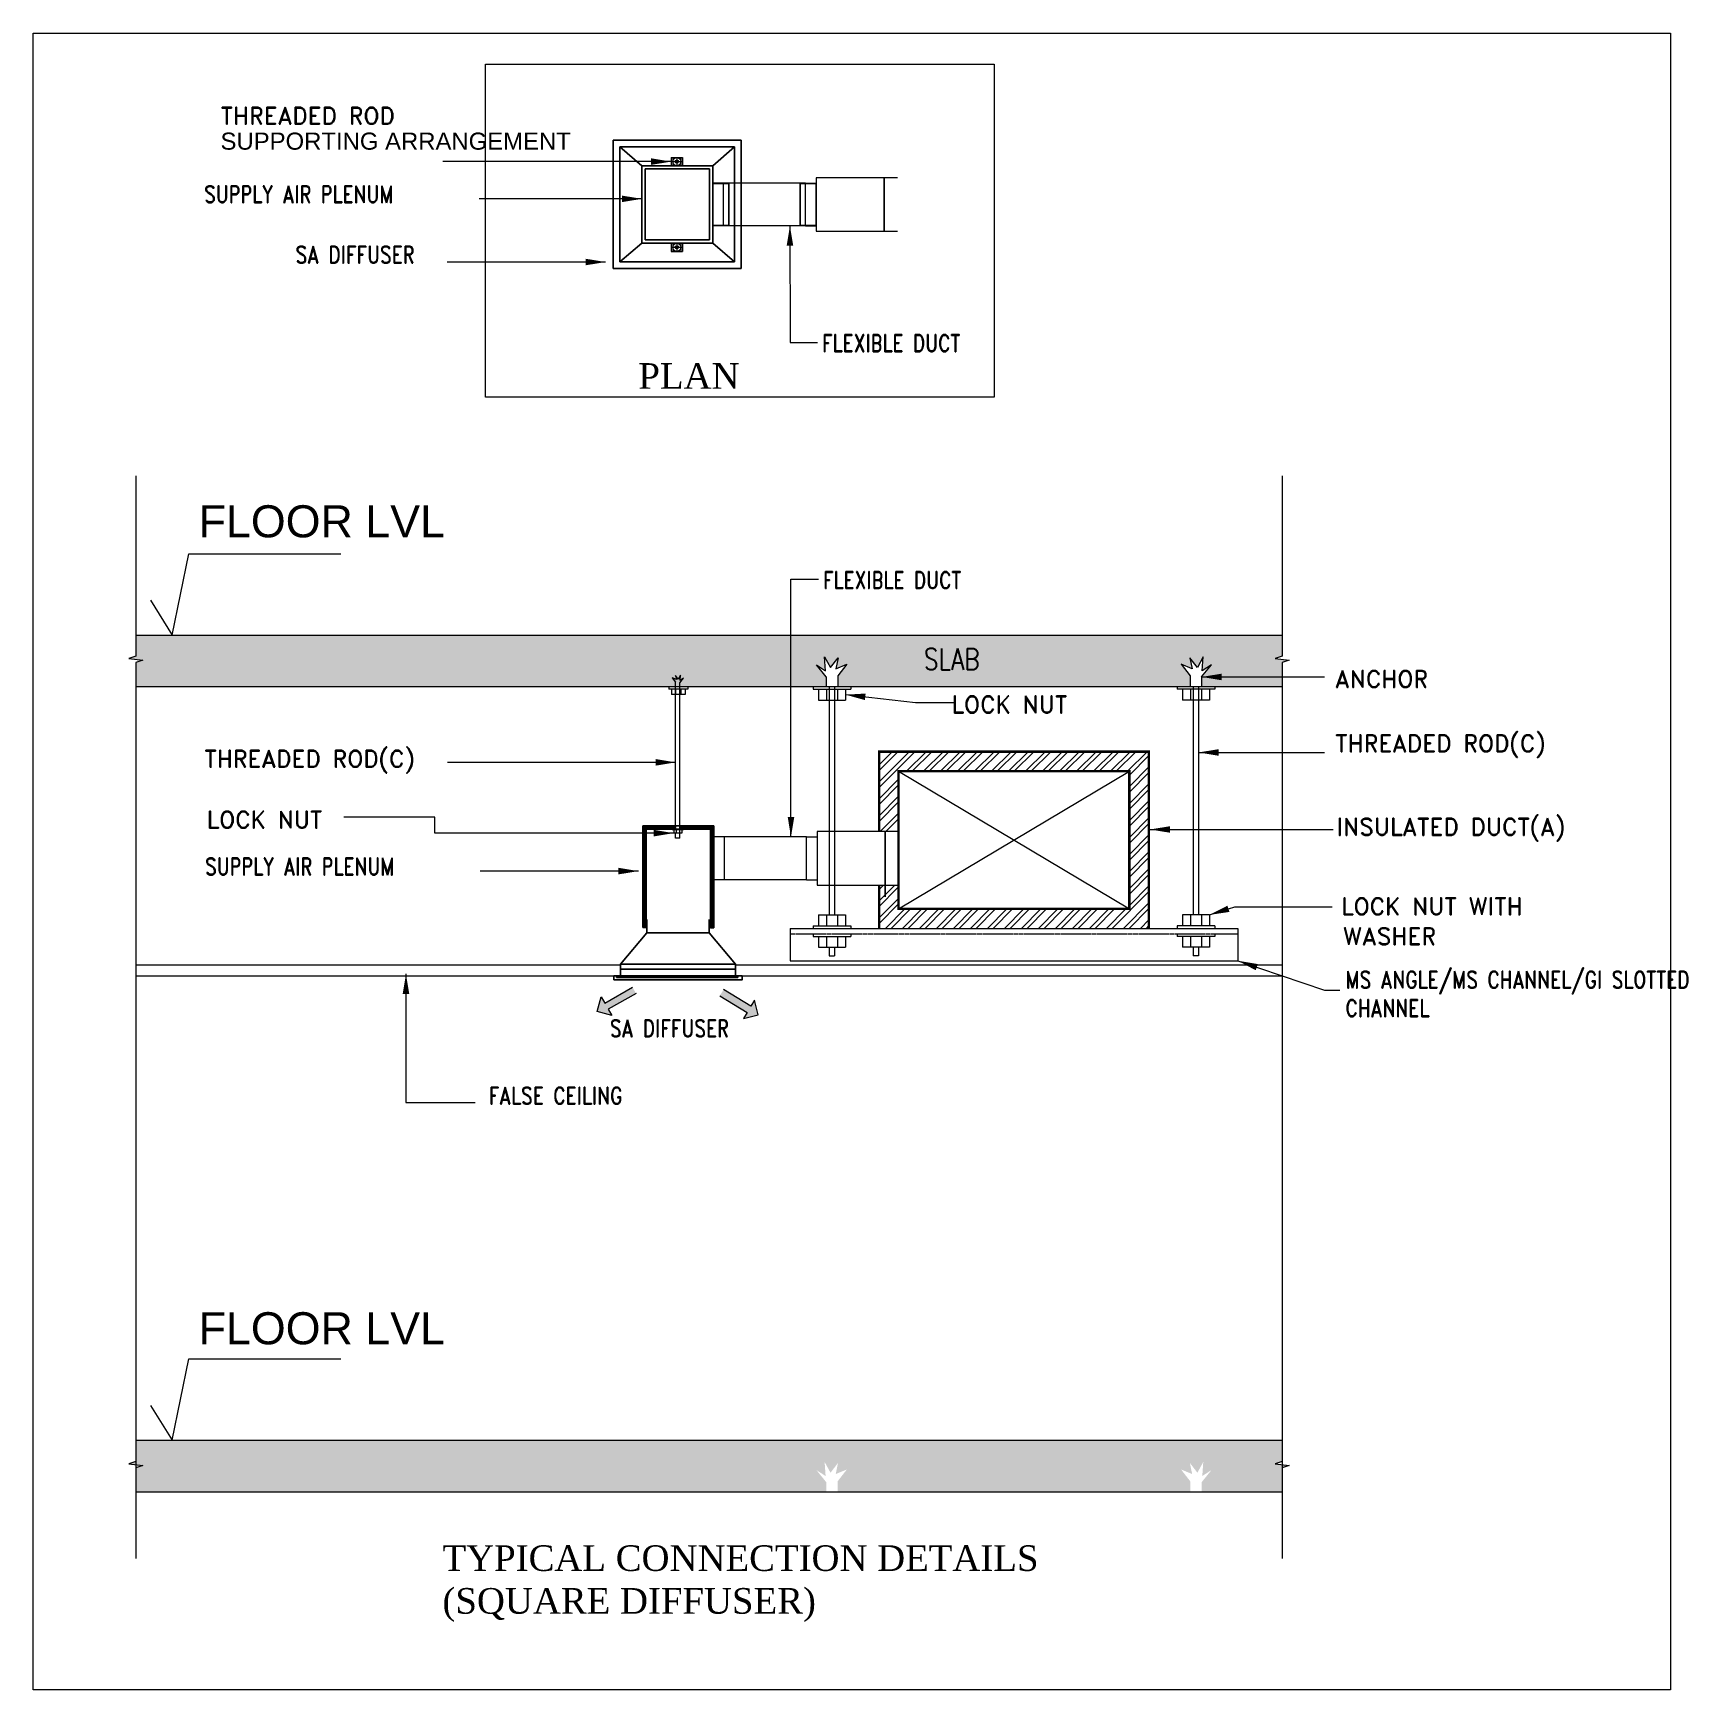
# Model space of a CAD drawing. Header units: millimetres. Extents: x -330573 to 5697, y 22061 to 198972.
# Drawn here: x -278507 to -263989, y 87928 to 102463 of the extents above; entities that cross this region are included whole.
import ezdxf

# ---------------------------------------------------------------- set-up
doc = ezdxf.new("R2010")
doc.units = ezdxf.units.MM
doc.linetypes.add('HIDDEN2', pattern=[0.1875, 0.125, -0.0625])
for name, color, linetype, lineweight in [('000-VOLTAS TITLE BLOCK', 8, 'Continuous', 0), ('01. VL-AC-SA', 8, 'Continuous', 0), ('1-GRILLE', 8, 'Continuous', 0), ('L-WALL', 8, 'Continuous', 0), ('VL-AC-FLEXIBLE DUCT', 4, 'ZIGZAG', 5), ('VL-AC-SA', 6, 'Continuous', 5), ('VL-AC-SAT', 72, 'Continuous', 25), ('VL-AC-STD', 7, 'Continuous', 5), ('VL-TITLE BLOCK', 7, 'Continuous', 15), ('VOLTAS TITLE BLOCK', 7, 'Continuous', 0)]:
    doc.layers.add(name, color=color, linetype=linetype, lineweight=lineweight)
doc.styles.add('ARIAL', font='times.ttf')
doc.styles.add('ROMAND', font='romand.shx', dxfattribs={"width": 0.8})
doc.styles.add('ROMANS', font='romans.shx', dxfattribs={"height": 200})
doc.styles.get("Standard").update_dxf_attribs({"font": 'arial.ttf'})
doc.styles.add('VL-ROMANS', font='romans.shx', dxfattribs={"width": 0.8})
doc.linetypes.add('ZIGZAG', pattern='A,0.0001,-0.2,[131,ltypeshp.shx,S=0.2,R=0,X=-0.2,Y=0],-0.4,[131,ltypeshp.shx,S=0.2,R=180,X=0.2,Y=0],-0.2', length=0.8001)
doc.dimstyles.new('EDC-DIM', dxfattribs={"dimscale": 100, "dimtxt": 1.8, "dimasz": 1.75, "dimexe": 0.1, "dimexo": 0.1, "dimgap": 0.75, "dimtad": 1, "dimdec": 0, "dimrnd": 5, "dimzin": 0, "dimdsep": 46, "dimtxsty": 'ROMANS', "dimcen": 1, "dimdle": 50, "dimclrd": 20, "dimclre": 20, "dimclrt": 7, "dimazin": 0, "dimtfac": 1, "dimtdec": 0, "dimtmove": 0, "dimatfit": 3, "dimfxl": 1.5, "dimtolj": 1, "dimtzin": 0, "dimlwd": -1, "dimlwe": -1, "dimarcsym": 0})

# ---------------------------------------------------------------- blocks, each defined once
blk = doc.blocks.new('*U289')
for p, q in [((76.1, 812.2), (76.1, 862.2)), ((276.1, 812.2), (276.1, 862.2)), ((76.1, 428.2), (76.1, 378.2)), ((276.1, 428.2), (276.1, 378.2))]:
    blk.add_line(p, q)
at = {"linetype": 'ZIGZAG'}
for p, q in [((76.1, 812.2), (76.1, 428.2)), ((276.1, 812.2), (276.1, 428.2))]:
    blk.add_line(p, q, dxfattribs=at)
at = {"linetype": 'Continuous'}
for p, q in [((76.1, 812.2), (276.1, 812.2)), ((76.1, 428.2), (276.1, 428.2))]:
    blk.add_line(p, q, dxfattribs=at)
blk = doc.blocks.new('*U290')
for p, q in [((76.1, 812.2), (76.1, 862.2)), ((276.1, 812.2), (276.1, 862.2)), ((76.1, 428.2), (76.1, 378.2)), ((276.1, 428.2), (276.1, 378.2))]:
    blk.add_line(p, q)
at = {"linetype": 'ZIGZAG'}
for p, q in [((76.1, 812.2), (76.1, 428.2)), ((276.1, 812.2), (276.1, 428.2))]:
    blk.add_line(p, q, dxfattribs=at)
at = {"linetype": 'Continuous'}
for p, q in [((76.1, 812.2), (276.1, 812.2)), ((76.1, 428.2), (276.1, 428.2))]:
    blk.add_line(p, q, dxfattribs=at)

msp = doc.modelspace()

# ---------------------------------------------------------------- hatches: boundary and pattern name
at = {"layer": '01. VL-AC-SA'}
h = msp.add_hatch(dxfattribs=at)
h.set_pattern_fill('ANSI32', color=14, scale=281.249838, style=0)
h.set_pattern_definition([(45, (-7251679.05, 5932212.8), (-74.5776255, 74.5776255), []), (45, (-7251629.33, 5932212.8), (-74.5776255, 74.5776255), [])])
h.paths.add_polyline_path([(-270923.6, 94989.2), (-271085.3, 94989.2), (-271085.3, 94608.9), (-268718.6, 94608.9), (-268718.6, 96159.1), (-271085.3, 96159.1), (-271085.3, 95457.9), (-270914.7, 95457.9), (-270914.7, 95988.5), (-268889.2, 95988.5), (-268889.2, 94779.4), (-270914.7, 94779.4)])
at = {"layer": '1-GRILLE'}
h = msp.add_hatch(color=30, dxfattribs=at)
h.set_gradient(color1=(255, 127, 0), rotation=180, tint=1)
h.paths.add_polyline_path([(-273558.1, 93880.1), (-273523.4, 94007.6), (-273492.8, 93954.1), (-273249.5, 94093.5), (-273217.9, 94038.3), (-273461.2, 93898.9), (-273430.5, 93845.4)])
h = msp.add_hatch(color=30, dxfattribs=at)
h.set_gradient(color1=(255, 127, 0), rotation=180, tint=1)
h.paths.add_polyline_path([(-272146.5, 93850.8), (-272177.8, 93979.2), (-272209.9, 93926.5), (-272449.5, 94072.1), (-272482.5, 94017.7), (-272242.9, 93872.2), (-272274.9, 93819.5)])
at = {"layer": 'L-WALL'}
h = msp.add_hatch(dxfattribs=at)
h.set_pattern_fill('AR-CONC', color=256, scale=56.249968, style=0)
h.set_pattern_definition([(50, (-7251679.05, 5931671.78), (403.458621, -35.298056), [42.187476, -464.062234]), (355, (-7251679.05, 5931671.8), (-78.04758, 423.107832), [33.74998, -371.249787]), (100.4514, (-7251645.43, 5931668.84), (325.41134, 387.80952), [35.853836, -394.392212]), (46.1842, (-7251679.05, 5931784.3), (600.322745, -93.104392), [63.281214, -696.09335]), (96.6356, (-7251629, 5931776.5), (525.74747, 547.940988), [53.780756, -591.588223]), (351.1842, (-7251679.05, 5931784.3), (525.747042, 547.9414), [50.62497, -556.87468]), (21, (-7251622.8, 5931756.15), (335.760024, -226.472996), [42.187476, -464.062234]), (326, (-7251622.8, 5931756.15), (136.864796, 407.896666), [33.74998, -371.249787]), (71.4514, (-7251594.8, 5931737.3), (472.624957, 181.4233), [35.853836, -394.392212]), (37.5, (-7251679.05, 5931671.78), (6.8399147, 187.2526852), [0, -366.7497894, 0, -376.8747836, 0, -372.656036]), (7.5, (-7251679.05, 5931671.78), (147.97653, 221.8564605), [0, -214.8748766, 0, -358.312294, 0, -142.0311684]), (327.5, (-7251804.48, 5931671.78), (300.274948, -12.687108), [0, -140.624919, 0, -438.749748, 0, -582.1871657]), (317.5, (-7251860.73, 5931671.78), (328.042032, 56.30902), [0, -182.812395, 0, -291.374833, 0, -413.437263])])
h.paths.add_polyline_path([(-268355.6, 96730.3), (-268355.6, 96823.2), (-268435.9, 96926.3), (-268338.4, 96886.2), (-268358.5, 96983.7), (-268292.5, 96897.7), (-268240.9, 96992.3), (-268249.5, 96869), (-268169.2, 96920.6), (-268255.3, 96814.6), (-268255.3, 96730.3), (-267550, 96730.3), (-267550, 96940.3), (-267488.5, 96961.3), (-267550, 96968.2), (-267611.4, 96975.1), (-267550, 96996.1), (-267550, 97182.3), (-277606, 97182.3), (-277606, 96996.1), (-277667.4, 96975.1), (-277606, 96968.2), (-277544.6, 96961.3), (-277606, 96940.3), (-277606, 96730.3), (-271548.6, 96730.3), (-271548.6, 96814.6), (-271634.6, 96920.6), (-271554.4, 96869), (-271563, 96992.3), (-271511.4, 96897.7), (-271445.4, 96983.7), (-271465.5, 96886.2), (-271368, 96926.3), (-271448.3, 96823.2), (-271448.3, 96730.3)])
h = msp.add_hatch(dxfattribs=at)
h.set_pattern_fill('AR-CONC', color=256, scale=56.249968, style=0)
h.set_pattern_definition([(50, (-7251679.05, 5924607.3), (403.458621, -35.298056), [42.187476, -464.062234]), (355, (-7251679.05, 5924607.3), (-78.04758, 423.107832), [33.74998, -371.249787]), (100.4514, (-7251645.43, 5924604.36), (325.41134, 387.80952), [35.853836, -394.392212]), (46.1842, (-7251679.05, 5924719.8), (600.322745, -93.104392), [63.281214, -696.09335]), (96.6356, (-7251629, 5924712.04), (525.74747, 547.940988), [53.780756, -591.588223]), (351.1842, (-7251679.05, 5924719.8), (525.747042, 547.9414), [50.62497, -556.87468]), (21, (-7251622.8, 5924691.68), (335.760024, -226.472996), [42.187476, -464.062234]), (326, (-7251622.8, 5924691.68), (136.864796, 407.896666), [33.74998, -371.249787]), (71.4514, (-7251594.8, 5924672.8), (472.624957, 181.4233), [35.853836, -394.392212]), (37.5, (-7251679.05, 5924607.3), (6.8399147, 187.2526852), [0, -366.7497894, 0, -376.8747836, 0, -372.656036]), (7.5, (-7251679.05, 5924607.3), (147.97653, 221.8564605), [0, -214.8748766, 0, -358.312294, 0, -142.0311684]), (327.5, (-7251804.48, 5924607.3), (300.274948, -12.687108), [0, -140.624919, 0, -438.749748, 0, -582.1871657]), (317.5, (-7251860.73, 5924607.3), (328.042032, 56.30902), [0, -182.812395, 0, -291.374833, 0, -413.437263])])
h.paths.add_polyline_path([(-268435.9, 89861.9), (-268338.4, 89821.7), (-268358.5, 89919.2), (-268292.5, 89833.2), (-268240.9, 89927.8), (-268249.5, 89804.5), (-268169.2, 89856.1), (-268255.3, 89750.1), (-268255.3, 89665.8), (-267550, 89665.8), (-267550, 89875.8), (-267488.5, 89896.8), (-267550, 89903.7), (-267611.4, 89910.6), (-267550, 89931.6), (-267550, 90117.8), (-277606, 90117.8), (-277606, 89931.6), (-277667.4, 89910.6), (-277606, 89903.7), (-277544.6, 89896.8), (-277606, 89875.8), (-277606, 89665.8), (-271548.6, 89665.8), (-271548.6, 89750.1), (-271634.6, 89856.1), (-271554.4, 89804.5), (-271563, 89927.8), (-271511.4, 89833.2), (-271445.4, 89919.2), (-271465.5, 89821.7), (-271368, 89861.9), (-271448.3, 89758.7), (-271448.3, 89665.8), (-268355.6, 89665.8), (-268355.6, 89758.7)])
at = {"layer": 'VL-AC-SA', "lineweight": -3}
h = msp.add_hatch(dxfattribs=at)
h.set_pattern_fill('ANSI37', color=14, scale=0.75, style=0)
h.set_pattern_definition([(45, (-478403.7725, 78866.4219), (-1.683797056, 1.683797056), []), (135, (-478403.7725, 78866.4219), (-1.683797056, -1.683797056), [])])
h.paths.add_polyline_path([(-272536.2, 95508.1), (-272832.6, 95508.5), (-272832.6, 95480.5), (-272564.7, 95480.5), (-272564.7, 94614.8), (-272536.2, 94614.8)])
h.paths.add_polyline_path([(-272870.1, 95508.6), (-273158.6, 95509), (-273158.6, 94615.8), (-273130.1, 94615.8), (-273130.1, 95480.5), (-272870.1, 95480.5)])

# ---------------------------------------------------------------- linework, layer by layer
at = {"layer": '000-VOLTAS TITLE BLOCK', "color": 7}
msp.add_lwpolyline([(-278507.3, 102462.9), (-264141.9, 102462.9), (-264141.9, 87928.2), (-278507.3, 87928.2)], close=True, dxfattribs=at)
at = {"layer": '01. VL-AC-SA', "color": 14, "const_width": 21.3}
for points in [[(-271085.3, 95457.9), (-271085.3, 96159.1), (-268718.6, 96159.1), (-268718.6, 94608.9)], [(-271085.3, 94608.9), (-271085.3, 94989.2)]]:
    msp.add_lwpolyline(points, dxfattribs=at)
at = {"layer": '1-GRILLE', "color": 0, "linetype": 'Continuous'}
for p, q in [((-273492.8, 93954.1), (-273249.5, 94093.5)), ((-272209.9, 93926.5), (-272449.5, 94072.1)), ((-273558.1, 93880.1), (-273523.4, 94007.6)), ((-273523.4, 94007.6), (-273492.8, 93954.1)), ((-273217.9, 94038.3), (-273461.2, 93898.9)), ((-273461.2, 93898.9), (-273430.5, 93845.4)), ((-272482.5, 94017.7), (-272242.9, 93872.2)), ((-272177.8, 93979.2), (-272209.9, 93926.5)), ((-272146.5, 93850.8), (-272177.8, 93979.2)), ((-273430.5, 93845.4), (-273558.1, 93880.1)), ((-272242.9, 93872.2), (-272274.9, 93819.5)), ((-272274.9, 93819.5), (-272146.5, 93850.8))]:
    msp.add_line(p, q, dxfattribs=at)
at = {"layer": 'L-WALL'}
for p, q in [((-277286.8, 97182.3), (-277140.8, 97896.2)), ((-277140.8, 97896.2), (-275807.5, 97896.2)), ((-277478, 97488.9), (-277286.8, 97182.3)), ((-277606, 97182.3), (-267550, 97182.3)), ((-277606, 96730.3), (-267550, 96730.3)), ((-277286.8, 90117.8), (-277140.8, 90831.7)), ((-277140.8, 90831.7), (-275807.5, 90831.7)), ((-277478, 90424.4), (-277286.8, 90117.8)), ((-277606, 90117.8), (-267550, 90117.8)), ((-277606, 89665.8), (-267550, 89665.8))]:
    msp.add_line(p, q, dxfattribs=at)
at = {"layer": 'L-WALL', "color": 4}
for p, q in [((-277606, 94287.6), (-273352.7, 94287.6)), ((-277606, 94193.9), (-267550, 94193.9)), ((-272344.5, 94287.6), (-267550, 94287.6))]:
    msp.add_line(p, q, dxfattribs=at)
at = {"layer": 'L-WALL'}
msp.add_lwpolyline([(-274539.4, 102190.4), (-270075, 102190.4), (-270075, 99269.8), (-274539.4, 99269.8)], close=True, dxfattribs=at)
for points in [[(-277606, 98578.3), (-277606, 96996.1), (-277667.4, 96975.1), (-277544.6, 96961.3), (-277606, 96940.3), (-277606, 89081)], [(-267550, 98578.3), (-267550, 96996.1), (-267611.4, 96975.1), (-267488.5, 96961.3), (-267550, 96940.3), (-267550, 89081)], [(-277606, 89931.6), (-277667.4, 89910.6), (-277544.6, 89896.8), (-277606, 89875.8)], [(-267550, 89931.6), (-267611.4, 89910.6), (-267488.5, 89896.8), (-267550, 89875.8)]]:
    msp.add_lwpolyline(points, dxfattribs=at)
at = {"layer": 'VL-AC-SA', "lineweight": -3}
for p, q in [((-273167, 101299.7), (-273167, 100620.3)), ((-273167, 101299.7), (-272544.6, 101299.7)), ((-273138.5, 101271.2), (-272573.1, 101271.2)), ((-273138.5, 101271.2), (-273138.5, 100648.8)), ((-272573.1, 101271.2), (-272573.1, 100648.8)), ((-272544.6, 101299.7), (-272544.6, 100620.3)), ((-271041.2, 101194.7), (-271041.1, 100725.9)), ((-273167, 100620.3), (-272544.6, 100620.3)), ((-273138.5, 100648.8), (-272573.1, 100648.8)), ((-272536.2, 95508.1), (-273158.6, 95509)), ((-273158.6, 95509), (-273158.6, 94615.8)), ((-272536.2, 94614.8), (-272536.2, 95508.1)), ((-272564.7, 95480.5), (-273130.1, 95480.5)), ((-273130.1, 95480.5), (-273130.1, 94615.8)), ((-272564.7, 94614.8), (-272564.7, 95479.6)), ((-271032.7, 95457.9), (-271032.6, 94884.5)), ((-271085.3, 94838.6), (-271085.3, 94838.6)), ((-273158.6, 94615.8), (-273130.1, 94615.8)), ((-272536.2, 94614.8), (-272564.7, 94614.8))]:
    msp.add_line(p, q, dxfattribs=at)
at = {"layer": 'VL-AC-SA', "lineweight": -3, "elevation": 0}
msp.add_lwpolyline([(-272544.6, 101143.8), (-272403.7, 101143.8), (-272403.6, 100776.3), (-272544.6, 100776.3)], close=True, dxfattribs=at)
at = {"layer": 'VL-AC-SA', "lineweight": -3}
msp.add_lwpolyline([(-271778.1, 101143.9), (-271637.2, 101143.9), (-271637.1, 100776.4), (-271778, 100776.4)], close=True, dxfattribs=at)
at = {"layer": 'VL-AC-SAT'}
for p, q in [((-273419.5, 101522.5), (-273419.5, 100397.5)), ((-273419.5, 101522.5), (-272294.5, 101522.5)), ((-273361.1, 101464.1), (-273361.1, 100456)), ((-273361.1, 101464.1), (-272352.9, 101464.1)), ((-273167, 101299.7), (-273361.1, 101464.1)), ((-272352.9, 101464.1), (-272544.6, 101299.7)), ((-272352.9, 101464.1), (-272352.9, 100456)), ((-272294.5, 101522.5), (-272294.5, 100397.5)), ((-273167, 100620.3), (-273361.1, 100456)), ((-272544.6, 100620.3), (-272352.9, 100456)), ((-273361.1, 100456), (-272352.9, 100456)), ((-273419.5, 100397.5), (-272294.5, 100397.5)), ((-273122, 94568.9), (-273122, 94685.4)), ((-273122, 94568.9), (-273122, 94638.5)), ((-272575.2, 94568.9), (-272575.2, 94685.4)), ((-273123.1, 94568.9), (-273352.7, 94296.1)), ((-273123.1, 94568.9), (-272575.2, 94568.9)), ((-272575.2, 94568.9), (-272344.5, 94296.1)), ((-273388.2, 94179.3), (-273388.2, 94193.9)), ((-272325.8, 94179.3), (-272325.8, 94193.9)), ((-272325.8, 94179.3), (-273388.2, 94179.3))]:
    msp.add_line(p, q, dxfattribs=at)
for points in [[(-272286.1, 94193.9), (-273411.1, 94193.9), (-273411.1, 94158.8), (-272286.1, 94158.8)], [(-272344.5, 94296.1), (-273352.7, 94296.1), (-273352.7, 94179.3), (-272344.5, 94179.3)]]:
    msp.add_lwpolyline(points, close=True, dxfattribs=at)
msp.add_lwpolyline([(-272344.5, 94193.9), (-272344.5, 94252.3), (-273352.7, 94252.3), (-273352.7, 94193.9)], dxfattribs=at)
at = {"layer": 'VL-AC-STD', "color": 1}
for p, q in [((-272910.1, 101372.1), (-272910.1, 101299.7)), ((-272910.1, 101372.1), (-272808.8, 101372.1)), ((-272910.1, 101335.9), (-272808.8, 101335.9)), ((-272895.6, 101372.1), (-272895.6, 101299.7)), ((-272859.8, 101372.1), (-272859.8, 101299.7)), ((-272823.2, 101372.1), (-272823.2, 101299.7)), ((-272808.8, 101372.1), (-272808.8, 101299.7)), ((-272910.1, 100620.3), (-272910.1, 100547.9)), ((-272910.1, 100584.1), (-272808.8, 100584.1)), ((-272895.6, 100620.3), (-272895.6, 100547.9)), ((-272859.8, 100620.3), (-272859.8, 100547.9)), ((-272823.2, 100620.3), (-272823.2, 100547.9)), ((-272808.8, 100620.3), (-272808.8, 100547.9)), ((-272910.1, 100547.9), (-272808.8, 100547.9)), ((-271554.4, 96869), (-271563, 96992.3)), ((-271563, 96992.3), (-271511.4, 96897.7)), ((-271511.4, 96897.7), (-271445.4, 96983.7)), ((-271445.4, 96983.7), (-271465.5, 96886.2)), ((-268358.5, 96983.7), (-268338.4, 96886.2)), ((-268292.5, 96897.7), (-268358.5, 96983.7)), ((-268240.9, 96992.3), (-268292.5, 96897.7)), ((-268249.5, 96869), (-268240.9, 96992.3)), ((-272900.1, 96806.1), (-272870.1, 96767.5)), ((-272863.7, 96791.1), (-272900.1, 96806.1)), ((-272871.2, 96827.5), (-272863.7, 96791.1)), ((-272846.6, 96795.3), (-272871.2, 96827.5)), ((-272827.3, 96830.7), (-272846.6, 96795.3)), ((-272832.6, 96764.3), (-272800.5, 96803.9)), ((-272830.5, 96784.6), (-272827.3, 96830.7)), ((-272800.5, 96803.9), (-272830.5, 96784.6)), ((-271548.6, 96814.6), (-271634.6, 96920.6)), ((-271634.6, 96920.6), (-271554.4, 96869)), ((-271548.6, 96814.6), (-271548.6, 96730.3)), ((-271465.5, 96886.2), (-271368, 96926.3)), ((-271368, 96926.3), (-271448.3, 96823.2)), ((-271448.3, 96823.2), (-271448.3, 96730.3)), ((-268338.4, 96886.2), (-268435.9, 96926.3)), ((-268435.9, 96926.3), (-268355.6, 96823.2)), ((-268355.6, 96823.2), (-268355.6, 96730.3)), ((-268255.3, 96814.6), (-268169.2, 96920.6)), ((-268255.3, 96814.6), (-268255.3, 96730.3)), ((-268169.2, 96920.6), (-268249.5, 96869)), ((-272930, 96730.3), (-272930, 96706.6)), ((-272764.4, 96706.6), (-272930, 96706.6)), ((-272906.4, 96706.6), (-272906.4, 96659.3)), ((-272788, 96659.3), (-272906.4, 96659.3)), ((-272871.1, 96706.6), (-272871.1, 96659.3)), ((-272823.3, 96706.6), (-272823.3, 96659.3)), ((-272788, 96706.6), (-272788, 96659.3)), ((-272764.4, 96730.3), (-272764.4, 96706.6)), ((-271664.4, 96730.3), (-271664.4, 96706.6)), ((-271664.4, 96706.6), (-271333, 96706.6)), ((-271617.1, 96706.6), (-271617.1, 96611.9)), ((-271546.5, 96706.6), (-271546.5, 96611.9)), ((-271450.9, 96706.6), (-271450.9, 96611.9)), ((-271380.4, 96706.6), (-271380.4, 96611.9)), ((-271333, 96730.3), (-271333, 96706.6)), ((-268470.8, 96730.3), (-268470.8, 96706.6)), ((-268139.5, 96706.6), (-268470.8, 96706.6)), ((-268423.5, 96706.6), (-268423.5, 96611.9)), ((-268353, 96706.6), (-268353, 96611.9)), ((-268257.4, 96706.6), (-268257.4, 96611.9)), ((-268186.8, 96706.6), (-268186.8, 96611.9)), ((-268139.5, 96730.3), (-268139.5, 96706.6)), ((-271617.1, 96611.9), (-271380.4, 96611.9)), ((-268186.8, 96611.9), (-268423.5, 96611.9)), ((-272901.7, 95480.5), (-272901.7, 95473.3)), ((-272800.3, 95473.3), (-272901.7, 95473.3)), ((-272887.2, 95473.3), (-272887.2, 95444.3)), ((-272814.8, 95444.3), (-272887.2, 95444.3)), ((-272865.6, 95473.3), (-272865.6, 95444.3)), ((-272836.4, 95473.3), (-272836.4, 95444.3)), ((-272814.8, 95473.3), (-272814.8, 95444.3)), ((-272800.3, 95480.5), (-272800.3, 95473.3)), ((-271664.4, 94632.5), (-271333, 94632.5)), ((-271664.4, 94632.5), (-271664.4, 94608.9)), ((-271617.1, 94727.2), (-271380.4, 94727.2)), ((-271617.1, 94727.2), (-271617.1, 94632.5)), ((-271546.5, 94727.2), (-271546.5, 94632.5)), ((-271450.9, 94727.2), (-271450.9, 94632.5)), ((-271380.4, 94727.2), (-271380.4, 94632.5)), ((-271333, 94632.5), (-271333, 94608.9)), ((-268139.5, 94632.5), (-268470.8, 94632.5)), ((-268470.8, 94632.5), (-268470.8, 94608.9)), ((-268186.8, 94727.2), (-268423.5, 94727.2)), ((-268423.5, 94727.2), (-268423.5, 94632.5)), ((-268353, 94727.2), (-268353, 94632.5)), ((-268257.4, 94727.2), (-268257.4, 94632.5)), ((-268186.8, 94727.2), (-268186.8, 94632.5)), ((-268139.5, 94632.5), (-268139.5, 94608.9)), ((-271866.7, 94608.9), (-267937.2, 94608.9)), ((-271866.7, 94608.9), (-271866.7, 94324.9)), ((-271664.4, 94561.5), (-271664.4, 94537.9)), ((-271664.4, 94537.9), (-271333, 94537.9)), ((-271617.1, 94537.9), (-271617.1, 94443.2)), ((-271546.5, 94537.9), (-271546.5, 94443.2)), ((-271450.9, 94537.9), (-271450.9, 94443.2)), ((-271380.4, 94537.9), (-271380.4, 94443.2)), ((-271333, 94561.5), (-271333, 94537.9)), ((-268470.8, 94561.5), (-268470.8, 94537.9)), ((-268139.5, 94537.9), (-268470.8, 94537.9)), ((-268423.5, 94537.9), (-268423.5, 94443.2)), ((-268353, 94537.9), (-268353, 94443.2)), ((-268257.4, 94537.9), (-268257.4, 94443.2)), ((-268186.8, 94537.9), (-268186.8, 94443.2)), ((-268139.5, 94561.5), (-268139.5, 94537.9)), ((-267937.2, 94608.9), (-267937.2, 94324.9)), ((-271617.1, 94443.2), (-271380.4, 94443.2)), ((-271522.4, 94443.2), (-271522.4, 94368.5)), ((-271522.4, 94368.5), (-271475, 94368.5)), ((-271475, 94443.2), (-271475, 94368.5)), ((-268186.8, 94443.2), (-268423.5, 94443.2)), ((-268328.8, 94443.2), (-268328.8, 94368.5)), ((-268281.5, 94368.5), (-268328.8, 94368.5)), ((-268281.5, 94443.2), (-268281.5, 94368.5)), ((-271866.7, 94324.9), (-267937.2, 94324.9))]:
    msp.add_line(p, q, dxfattribs=at)
at = {"layer": 'VL-AC-STD', "color": 210}
for p, q in [((-270923.2, 101194.7), (-271637.2, 101194.6)), ((-271637.2, 101194.6), (-271637.1, 100725.8)), ((-271637.1, 100725.8), (-270923.2, 100725.9)), ((-270914.7, 95457.9), (-271628.7, 95457.8)), ((-271628.7, 95457.8), (-271628.7, 94989)), ((-271628.7, 94989), (-270914.7, 94989.2))]:
    msp.add_line(p, q, dxfattribs=at)
at = {"layer": 'VL-AC-STD', "color": 10}
for p, q in [((-272870.1, 95480.5), (-272870.1, 96767.5)), ((-272832.6, 95480.5), (-272832.6, 96764.3)), ((-271522.4, 96730.3), (-271522.4, 94727.2)), ((-271475, 96730.3), (-271475, 94727.2)), ((-268328.8, 96730.3), (-268328.8, 94727.2)), ((-268281.5, 96730.3), (-268281.5, 94727.2)), ((-270914.7, 94779.4), (-268889.2, 95988.5)), ((-270914.7, 95988.5), (-268889.2, 94779.4)), ((-272870.1, 95399.3), (-272870.1, 95444.3)), ((-272832.6, 95399.3), (-272870.1, 95399.3)), ((-272832.6, 95399.3), (-272832.6, 95444.3))]:
    msp.add_line(p, q, dxfattribs=at)
at = {"layer": 'VL-AC-STD', "color": 252, "linetype": 'HIDDEN2', "ltscale": 50}
for p, q in [((-272446.9, 95377.7), (-272439.7, 95377.7)), ((-271866.7, 94561.5), (-267937.2, 94561.5))]:
    msp.add_line(p, q, dxfattribs=at)
at = {"layer": 'VL-AC-STD', "color": 210, "const_width": 21.3}
msp.add_lwpolyline([(-268889.2, 94779.4), (-270914.7, 94779.4), (-270914.7, 95988.5), (-268889.2, 95988.5)], close=True, dxfattribs=at)
at = {"layer": 'VL-AC-STD', "color": 1}
for centre, radius in [((-272859.4, 101335.9), 36.2), ((-272859.4, 101335.9), 14.1), ((-272859.4, 100584.1), 36.2), ((-272859.4, 100584.1), 14.1)]:
    msp.add_circle(centre, radius, dxfattribs=at)

# ---------------------------------------------------------------- block references
at = {"layer": 'VL-AC-FLEXIBLE DUCT', "extrusion": (-8.75725e-08, -7.23396e-06, 1), "xscale": -1.87499892327833, "yscale": 1.874998923278329, "zscale": 1.87499892327833, "rotation": 270.0104636341212}
for name, p in [('*U290', (-273253.7, 100629.7, -0.7)), ('*U289', (-273245.3, 94892.9, -0.7))]:
    msp.add_blockref(name, p, dxfattribs=at)

# ---------------------------------------------------------------- texts
at = {"insert": (-276863, 101590.3), "char_height": 150, "width": 4755.747, "attachment_point": 1}
msp.add_mtext('SUPPORTING ARRANGEMENT', dxfattribs=at)
at = {"layer": 'L-WALL', "char_height": 281.25, "attachment_point": 1}
for insert in [(-277055.4, 98320.7), (-277055.4, 91241.1)]:
    msp.add_mtext_dynamic_manual_height_columns('FLOOR LVL', width=2955.063, gutter_width=1.34, heights=[0], dxfattribs=dict(at, insert=insert))
at = {"layer": 'VL-AC-STD', "style": 'VL-ROMANS', "width": 0.8}
msp.add_text('SLAB', height=187.5, dxfattribs=at).set_placement((-270692.2, 96876.3))
at = {"layer": 'VL-TITLE BLOCK', "char_height": 225, "width": 4947.567, "attachment_point": 1, "style": 'ARIAL'}
for s, insert in [('PLAN', (-273197.1, 99567.6)), ('TYPICAL CONNECTION DETAILS \\P(SQUARE DIFFUSER)', (-274915.7, 89196.5))]:
    msp.add_mtext(s, dxfattribs=dict(at, insert=insert))
at = {"layer": 'VOLTAS TITLE BLOCK', "style": 'ROMAND'}
for s, p in [('THREADED ROD', (-276863, 101663)), ('ANCHOR', (-267084.2, 96722)), ('LOCK NUT', (-270449, 96497.7)), ('THREADED ROD(C)', (-267083.6, 96157)), ('THREADED ROD(C)', (-277004.9, 96021.8)), ('LOCK NUT', (-276984.6, 95487.3)), ('INSULATED DUCT(A)', (-267071.8, 95425.1)), ('LOCK NUT WITH', (-267031.6, 94727.3)), ('WASHER', (-267014.6, 94464.9))]:
    msp.add_text(s, height=150, dxfattribs=at).set_placement(p)
at = {"layer": 'VOLTAS TITLE BLOCK', "style": 'ROMAND', "width": 0.8}
for s, p in [('SA DIFFUSER', (-276204.8, 100444.7)), ('SA DIFFUSER', (-273446.8, 93656.5)), ('FALSE CEILING', (-274509.6, 93065.7))]:
    msp.add_text(s, height=150, dxfattribs=at).set_placement(p)
at = {"layer": 'VOLTAS TITLE BLOCK', "char_height": 150, "attachment_point": 1, "style": 'ROMAND'}
for s, insert, width in [('SUPPLY AIR PLENUM', (-277007.4, 101124.3), 2924.036), ('FLEXIBLE DUCT  ', (-271585.6, 99817.6, 0), 4318.064), ('FLEXIBLE DUCT  ', (-271577.1, 97739.3, 0), 4318.064), ('SUPPLY AIR PLENUM', (-276999, 95226.6), 2924.036), ('MS ANGLE/MS CHANNEL/GI SLOTTED CHANNEL', (-266992.7, 94233.6), 3326.851)]:
    msp.add_mtext(s, dxfattribs=dict(at, insert=insert, width=width))

# ---------------------------------------------------------------- leaders
at = {"layer": 'VOLTAS TITLE BLOCK'}
for points, override in [([(-272910.1, 101335.9), (-274911.7, 101335.9)], {"dimgap": 0.5, "dimtoh": 0, "dimfxl": 0.38}), ([(-273167, 101009), (-274594.9, 101009)], {"dimgap": 0.5, "dimtoh": 0, "dimfxl": 0.38}), ([(-271867.4, 100772.6, 0), (-271866.6, 99749.8, 0), (-271625.7, 99749.8, 0)], {"dimgap": 0.5, "dimtoh": 0, "dimfxl": 0.38}), ([(-273485.2, 100454.8), (-274875, 100454.8)], {"dimgap": 0.5, "dimtoh": 0, "dimfxl": 0.38}), ([(-271858.1, 95410.9, 0), (-271858.1, 97671.4, 0), (-271617.2, 97671.4, 0)], {"dimgap": 0.5, "dimtoh": 0, "dimfxl": 0.38}), ([(-268255.3, 96814.6), (-267177.7, 96814.6)], {"dimgap": 0.5, "dimtoh": 0, "dimfxl": 0.38}), ([(-271380.4, 96659.3), (-270765, 96591.7), (-270430.9, 96591.7)], {"dimgap": 0.5, "dimtoh": 0, "dimfxl": 0.38}), ([(-272870.1, 96065.4), (-274871.7, 96065.4)], {"dimgap": 0.5, "dimtoh": 0, "dimfxl": 0.38}), ([(-268281.5, 96152.2), (-267177.7, 96152.2)], {"dimgap": 0.5, "dimtoh": 0, "dimfxl": 0.38}), ([(-272887.2, 95444.3), (-274984.2, 95444.3), (-274984.2, 95584.7), (-275780.3, 95584.7)], {"dimgap": 0.5, "dimtoh": 0, "dimfxl": 0.38}), ([(-268707, 95476.5), (-267102, 95476.5)], {"dimgap": 0.5, "dimtoh": 0, "dimfxl": 0.38}), ([(-273196.7, 95111.3), (-274586.5, 95111.3)], {"dimgap": 0.5, "dimtoh": 0, "dimfxl": 0.38}), ([(-268186.8, 94727.2), (-267963.4, 94798.7), (-267108.8, 94798.7)], {"dimgap": 0.5, "dimtoh": 0, "dimfxl": 0.38}), ([(-275236.1, 94209), (-275236.1, 93080.8), (-274628.4, 93080.8)], {"dimgap": 0.5, "dimtad": 0, "dimtoh": 0, "dimfxl": 0.38}), ([(-267937.2, 94324.9), (-267175.9, 94065.7), (-267042.3, 94065.7)], {"dimgap": 0.5, "dimtoh": 0, "dimfxl": 0.38})]:
    msp.add_leader(points, dimstyle='EDC-DIM', override=override, dxfattribs=at)

doc.saveas('drawing.dxf')
